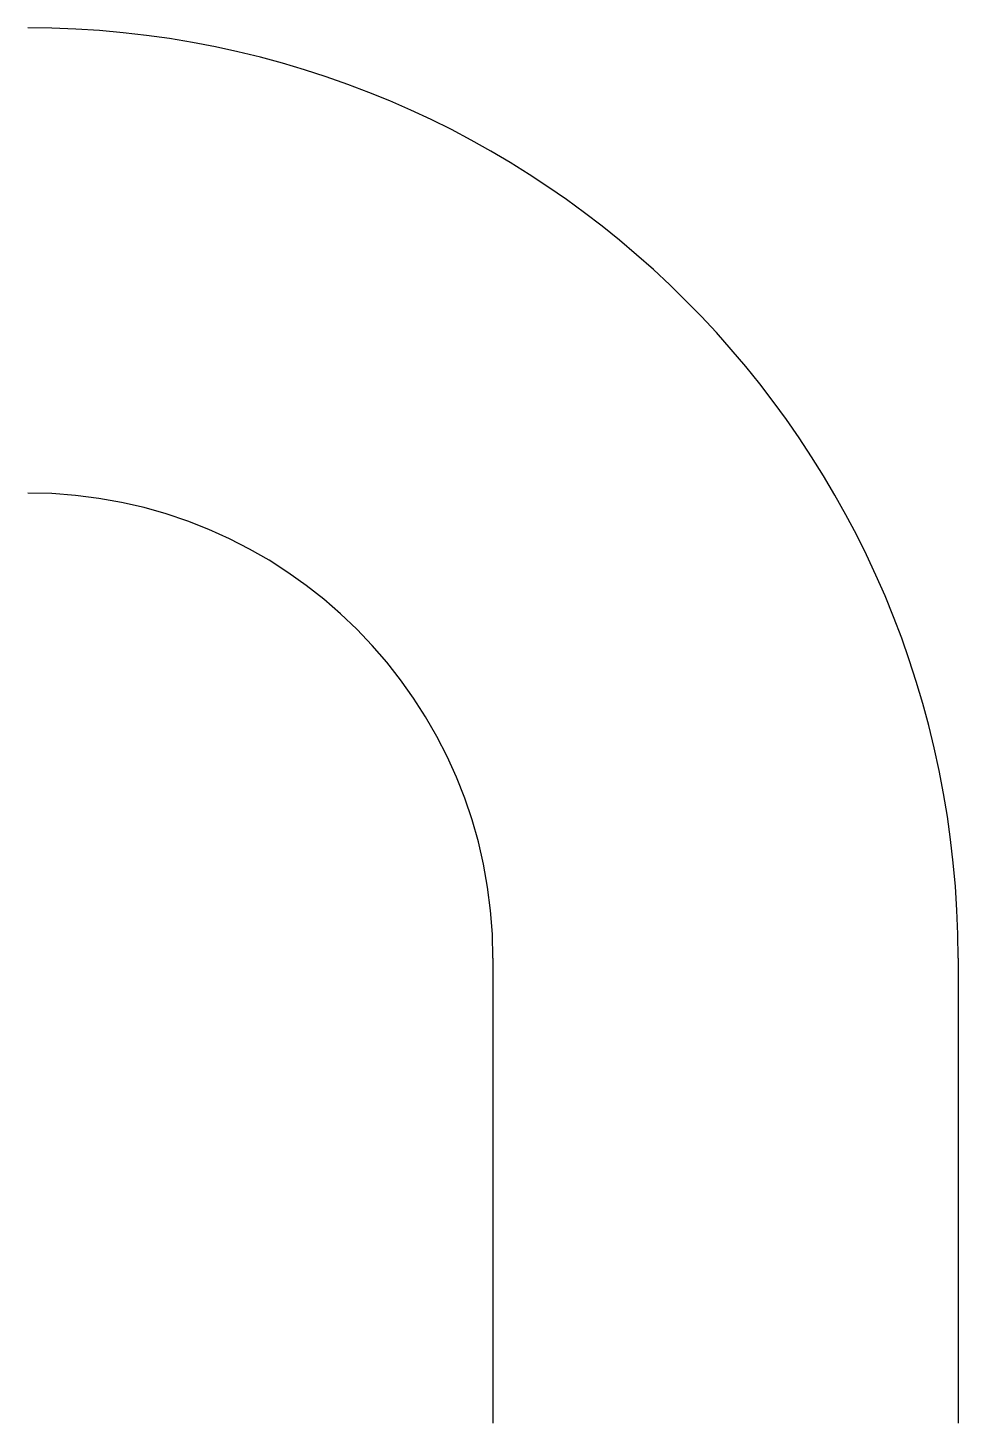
# Model space of a CAD drawing. Header units: inches. Extents: x 0 to 0.185, y -0.278 to 0.
import ezdxf

# ---------------------------------------------------------------- set-up
doc = ezdxf.new("R2010")
doc.units = ezdxf.units.IN
doc.header["$LTSCALE"] = 0.5
doc.header["$MEASUREMENT"] = 0

msp = doc.modelspace()

# ---------------------------------------------------------------- linework, layer by layer
at = {"color": 7, "linetype": 'Continuous'}
for p, q in [((0.09259, -0.18519), (0.09259, -0.27778)), ((0.18519, -0.18519), (0.18519, -0.27778))]:
    msp.add_line(p, q, dxfattribs=at)
for radius in [0.18519, 0.09259]:
    msp.add_arc((0, -0.18519), radius, 0, 90, dxfattribs=at)

doc.saveas('drawing.dxf')
